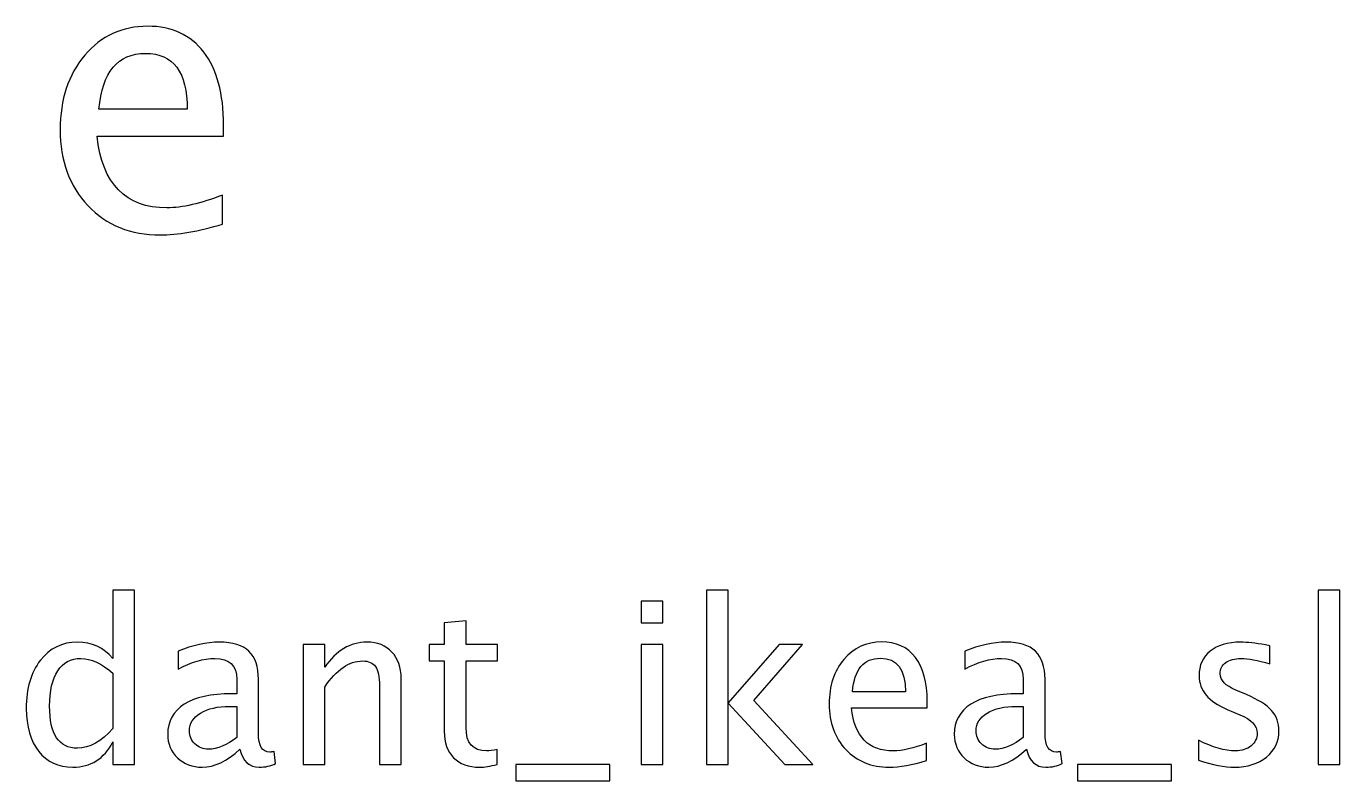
# Model space of a CAD drawing. Header units: centimetres. Extents: x -44 to 28.8, y -28.8 to 43.3.
# Drawn here: x -33.96 to -26.58, y 31.08 to 35.32 of the extents above; entities that cross this region are included whole.
import ezdxf

# ---------------------------------------------------------------- set-up
doc = ezdxf.new("R2010")
doc.units = ezdxf.units.CM
doc.header["$MEASUREMENT"] = 0
doc.layers.add('Layer 1', color=7, linetype='Continuous')

msp = doc.modelspace()

# ---------------------------------------------------------------- linework, layer by layer
at = {"layer": 'Layer 1'}
for points, knots in [([(-32.8567, 34.20642), (-32.99322, 34.1655), (-33.10999, 34.14504), (-33.20736, 34.14504), (-33.20736, 34.14504), (-33.37352, 34.14504), (-33.50863, 34.20007), (-33.6127, 34.30979), (-33.6127, 34.30979), (-33.71677, 34.4195), (-33.76898, 34.56167), (-33.76898, 34.73665), (-33.76898, 34.73665), (-33.76898, 34.90634), (-33.72312, 35.04568), (-33.63104, 35.15469), (-33.63104, 35.15469), (-33.53897, 35.26335), (-33.42114, 35.31768), (-33.27756, 35.31768), (-33.27756, 35.31768), (-33.14174, 35.31768), (-33.03661, 35.26934), (-32.96253, 35.17268), (-32.96253, 35.17268), (-32.88845, 35.07602), (-32.8514, 34.93914), (-32.8514, 34.7617), (-32.8514, 34.7617), (-32.8514, 34.7617), (-32.85246, 34.69961), (-32.85246, 34.69961), (-32.85246, 34.69961), (-32.85246, 34.69961), (-33.56155, 34.69961), (-33.56155, 34.69961), (-33.56155, 34.69961), (-33.53191, 34.4315), (-33.40103, 34.29744), (-33.16926, 34.29744), (-33.16926, 34.29744), (-33.08424, 34.29744), (-32.98017, 34.32143), (-32.8567, 34.36941), (-32.8567, 34.36941), (-32.8567, 34.36941), (-32.8567, 34.20642), (-32.8567, 34.20642)], [0, 0, 0, 0, 0.0769231, 0.0769231, 0.0769231, 0.0769231, 0.1538462, 0.1538462, 0.1538462, 0.1538462, 0.2307692, 0.2307692, 0.2307692, 0.2307692, 0.3076923, 0.3076923, 0.3076923, 0.3076923, 0.3846154, 0.3846154, 0.3846154, 0.3846154, 0.4615385, 0.4615385, 0.4615385, 0.4615385, 0.5384615, 0.5384615, 0.5384615, 0.5384615, 0.6153846, 0.6153846, 0.6153846, 0.6153846, 0.6923077, 0.6923077, 0.6923077, 0.6923077, 0.7692308, 0.7692308, 0.7692308, 0.7692308, 0.8461538, 0.8461538, 0.8461538, 0.8461538, 1, 1, 1, 1]), ([(-33.55096, 34.85201), (-33.55096, 34.85201), (-33.05566, 34.85201), (-33.05566, 34.85201), (-33.05566, 34.85201), (-33.05566, 35.06085), (-33.13363, 35.16527), (-33.2892, 35.16527), (-33.2892, 35.16527), (-33.44583, 35.16527), (-33.53297, 35.06085), (-33.55096, 34.85201)], [0, 0, 0, 0, 0.25, 0.25, 0.25, 0.25, 0.5, 0.5, 0.5, 0.5, 1, 1, 1, 1]), ([(-33.4728, 31.17044), (-33.4728, 31.17044), (-33.4728, 31.29681), (-33.4728, 31.29681), (-33.4728, 31.29681), (-33.52254, 31.2024), (-33.59747, 31.1552), (-33.69759, 31.1552), (-33.69759, 31.1552), (-33.77887, 31.1552), (-33.84279, 31.18462), (-33.88936, 31.24368), (-33.88936, 31.24368), (-33.93593, 31.30273), (-33.95921, 31.38338), (-33.95921, 31.48561), (-33.95921, 31.48561), (-33.95921, 31.59737), (-33.93275, 31.68733), (-33.88005, 31.75549), (-33.88005, 31.75549), (-33.82713, 31.82343), (-33.7577, 31.85751), (-33.67155, 31.85751), (-33.67155, 31.85751), (-33.59176, 31.85751), (-33.52529, 31.82703), (-33.4728, 31.76586), (-33.4728, 31.76586), (-33.4728, 31.76586), (-33.4728, 32.14961), (-33.4728, 32.14961), (-33.4728, 32.14961), (-33.4728, 32.14961), (-33.35088, 32.14961), (-33.35088, 32.14961), (-33.35088, 32.14961), (-33.35088, 32.14961), (-33.35088, 31.17044), (-33.35088, 31.17044), (-33.35088, 31.17044), (-33.35088, 31.17044), (-33.4728, 31.17044), (-33.4728, 31.17044)], [0, 0, 0, 0, 0.0833333, 0.0833333, 0.0833333, 0.0833333, 0.1666667, 0.1666667, 0.1666667, 0.1666667, 0.25, 0.25, 0.25, 0.25, 0.3333333, 0.3333333, 0.3333333, 0.3333333, 0.4166667, 0.4166667, 0.4166667, 0.4166667, 0.5, 0.5, 0.5, 0.5, 0.5833333, 0.5833333, 0.5833333, 0.5833333, 0.6666667, 0.6666667, 0.6666667, 0.6666667, 0.75, 0.75, 0.75, 0.75, 0.8333333, 0.8333333, 0.8333333, 0.8333333, 1, 1, 1, 1]), ([(-30.50714, 31.96673), (-30.50714, 31.96673), (-30.50714, 32.08865), (-30.50714, 32.08865), (-30.50714, 32.08865), (-30.50714, 32.08865), (-30.38522, 32.08865), (-30.38522, 32.08865), (-30.38522, 32.08865), (-30.38522, 32.08865), (-30.38522, 31.96673), (-30.38522, 31.96673), (-30.38522, 31.96673), (-30.38522, 31.96673), (-30.50714, 31.96673), (-30.50714, 31.96673)], [0, 0, 0, 0, 0.2, 0.2, 0.2, 0.2, 0.4, 0.4, 0.4, 0.4, 0.6, 0.6, 0.6, 0.6, 1, 1, 1, 1]), ([(-30.14011, 31.17044), (-30.14011, 31.17044), (-30.14011, 32.14961), (-30.14011, 32.14961), (-30.14011, 32.14961), (-30.14011, 32.14961), (-30.01819, 32.14961), (-30.01819, 32.14961), (-30.01819, 32.14961), (-30.01819, 32.14961), (-30.01819, 31.51694), (-30.01819, 31.51694), (-30.01819, 31.51694), (-30.01819, 31.51694), (-29.73244, 31.84354), (-29.73244, 31.84354), (-29.73244, 31.84354), (-29.73244, 31.84354), (-29.60078, 31.84354), (-29.60078, 31.84354), (-29.60078, 31.84354), (-29.60078, 31.84354), (-29.87383, 31.52943), (-29.87383, 31.52943), (-29.87383, 31.52943), (-29.87383, 31.52943), (-29.54363, 31.17044), (-29.54363, 31.17044), (-29.54363, 31.17044), (-29.54363, 31.17044), (-29.70069, 31.17044), (-29.70069, 31.17044), (-29.70069, 31.17044), (-29.70069, 31.17044), (-30.01819, 31.51567), (-30.01819, 31.51567), (-30.01819, 31.51567), (-30.01819, 31.51567), (-30.01819, 31.17044), (-30.01819, 31.17044), (-30.01819, 31.17044), (-30.01819, 31.17044), (-30.14011, 31.17044), (-30.14011, 31.17044)], [0, 0, 0, 0, 0.0833333, 0.0833333, 0.0833333, 0.0833333, 0.1666667, 0.1666667, 0.1666667, 0.1666667, 0.25, 0.25, 0.25, 0.25, 0.3333333, 0.3333333, 0.3333333, 0.3333333, 0.4166667, 0.4166667, 0.4166667, 0.4166667, 0.5, 0.5, 0.5, 0.5, 0.5833333, 0.5833333, 0.5833333, 0.5833333, 0.6666667, 0.6666667, 0.6666667, 0.6666667, 0.75, 0.75, 0.75, 0.75, 0.8333333, 0.8333333, 0.8333333, 0.8333333, 1, 1, 1, 1]), ([(-26.70645, 31.17044), (-26.70645, 31.17044), (-26.70645, 32.14961), (-26.70645, 32.14961), (-26.70645, 32.14961), (-26.70645, 32.14961), (-26.58453, 32.14961), (-26.58453, 32.14961), (-26.58453, 32.14961), (-26.58453, 32.14961), (-26.58453, 31.17044), (-26.58453, 31.17044), (-26.58453, 31.17044), (-26.58453, 31.17044), (-26.70645, 31.17044), (-26.70645, 31.17044)], [0, 0, 0, 0, 0.2, 0.2, 0.2, 0.2, 0.4, 0.4, 0.4, 0.4, 0.6, 0.6, 0.6, 0.6, 1, 1, 1, 1]), ([(-31.31613, 31.17065), (-31.35381, 31.16028), (-31.38661, 31.1552), (-31.41434, 31.1552), (-31.41434, 31.1552), (-31.47657, 31.1552), (-31.52504, 31.17298), (-31.55976, 31.20854), (-31.55976, 31.20854), (-31.59468, 31.2441), (-31.61204, 31.29342), (-31.61204, 31.35671), (-31.61204, 31.35671), (-31.61204, 31.35671), (-31.61204, 31.7521), (-31.61204, 31.7521), (-31.61204, 31.7521), (-31.61204, 31.7521), (-31.69628, 31.7521), (-31.69628, 31.7521), (-31.69628, 31.7521), (-31.69628, 31.7521), (-31.69628, 31.84354), (-31.69628, 31.84354), (-31.69628, 31.84354), (-31.69628, 31.84354), (-31.61204, 31.84354), (-31.61204, 31.84354), (-31.61204, 31.84354), (-31.61204, 31.84354), (-31.61204, 31.96525), (-31.61204, 31.96525), (-31.61204, 31.96525), (-31.61204, 31.96525), (-31.49012, 31.97689), (-31.49012, 31.97689), (-31.49012, 31.97689), (-31.49012, 31.97689), (-31.49012, 31.84354), (-31.49012, 31.84354), (-31.49012, 31.84354), (-31.49012, 31.84354), (-31.31359, 31.84354), (-31.31359, 31.84354), (-31.31359, 31.84354), (-31.31359, 31.84354), (-31.31359, 31.7521), (-31.31359, 31.7521), (-31.31359, 31.7521), (-31.31359, 31.7521), (-31.49012, 31.7521), (-31.49012, 31.7521), (-31.49012, 31.7521), (-31.49012, 31.7521), (-31.49012, 31.37872), (-31.49012, 31.37872), (-31.49012, 31.37872), (-31.49012, 31.29067), (-31.45181, 31.24664), (-31.3754, 31.24664), (-31.3754, 31.24664), (-31.3591, 31.24664), (-31.33941, 31.24939), (-31.31613, 31.25468), (-31.31613, 31.25468), (-31.31613, 31.25468), (-31.31613, 31.17065), (-31.31613, 31.17065)], [0, 0, 0, 0, 0.0555556, 0.0555556, 0.0555556, 0.0555556, 0.1111111, 0.1111111, 0.1111111, 0.1111111, 0.1666667, 0.1666667, 0.1666667, 0.1666667, 0.2222222, 0.2222222, 0.2222222, 0.2222222, 0.2777778, 0.2777778, 0.2777778, 0.2777778, 0.3333333, 0.3333333, 0.3333333, 0.3333333, 0.3888889, 0.3888889, 0.3888889, 0.3888889, 0.4444444, 0.4444444, 0.4444444, 0.4444444, 0.5, 0.5, 0.5, 0.5, 0.5555556, 0.5555556, 0.5555556, 0.5555556, 0.6111111, 0.6111111, 0.6111111, 0.6111111, 0.6666667, 0.6666667, 0.6666667, 0.6666667, 0.7222222, 0.7222222, 0.7222222, 0.7222222, 0.7777778, 0.7777778, 0.7777778, 0.7777778, 0.8333333, 0.8333333, 0.8333333, 0.8333333, 0.8888889, 0.8888889, 0.8888889, 0.8888889, 1, 1, 1, 1]), ([(-28.90376, 31.19203), (-28.98567, 31.16748), (-29.05574, 31.1552), (-29.11416, 31.1552), (-29.11416, 31.1552), (-29.21385, 31.1552), (-29.29492, 31.18822), (-29.35736, 31.25405), (-29.35736, 31.25405), (-29.4198, 31.31988), (-29.45113, 31.40518), (-29.45113, 31.51017), (-29.45113, 31.51017), (-29.45113, 31.61198), (-29.42361, 31.69559), (-29.36837, 31.76099), (-29.36837, 31.76099), (-29.31312, 31.82618), (-29.24243, 31.85878), (-29.15628, 31.85878), (-29.15628, 31.85878), (-29.07479, 31.85878), (-29.01171, 31.82978), (-28.96726, 31.77179), (-28.96726, 31.77179), (-28.92281, 31.71379), (-28.90058, 31.63166), (-28.90058, 31.52519), (-28.90058, 31.52519), (-28.90058, 31.52519), (-28.90122, 31.48794), (-28.90122, 31.48794), (-28.90122, 31.48794), (-28.90122, 31.48794), (-29.32667, 31.48794), (-29.32667, 31.48794), (-29.32667, 31.48794), (-29.30889, 31.32707), (-29.23036, 31.24664), (-29.0913, 31.24664), (-29.0913, 31.24664), (-29.04028, 31.24664), (-28.97784, 31.26103), (-28.90376, 31.28982), (-28.90376, 31.28982), (-28.90376, 31.28982), (-28.90376, 31.19203), (-28.90376, 31.19203)], [0, 0, 0, 0, 0.0769231, 0.0769231, 0.0769231, 0.0769231, 0.1538462, 0.1538462, 0.1538462, 0.1538462, 0.2307692, 0.2307692, 0.2307692, 0.2307692, 0.3076923, 0.3076923, 0.3076923, 0.3076923, 0.3846154, 0.3846154, 0.3846154, 0.3846154, 0.4615385, 0.4615385, 0.4615385, 0.4615385, 0.5384615, 0.5384615, 0.5384615, 0.5384615, 0.6153846, 0.6153846, 0.6153846, 0.6153846, 0.6923077, 0.6923077, 0.6923077, 0.6923077, 0.7692308, 0.7692308, 0.7692308, 0.7692308, 0.8461538, 0.8461538, 0.8461538, 0.8461538, 1, 1, 1, 1]), ([(-32.7597, 31.25617), (-32.83293, 31.18886), (-32.90342, 31.1552), (-32.97115, 31.1552), (-32.97115, 31.1552), (-33.02682, 31.1552), (-33.07318, 31.17256), (-33.10979, 31.20748), (-33.10979, 31.20748), (-33.14662, 31.24241), (-33.16504, 31.28643), (-33.16504, 31.33956), (-33.16504, 31.33956), (-33.16504, 31.41301), (-33.13414, 31.46953), (-33.07233, 31.5089), (-33.07233, 31.5089), (-33.01052, 31.54827), (-32.92183, 31.56795), (-32.80626, 31.56795), (-32.80626, 31.56795), (-32.80626, 31.56795), (-32.77769, 31.56795), (-32.77769, 31.56795), (-32.77769, 31.56795), (-32.77769, 31.56795), (-32.77769, 31.64902), (-32.77769, 31.64902), (-32.77769, 31.64902), (-32.77769, 31.72712), (-32.81833, 31.76607), (-32.89982, 31.76607), (-32.89982, 31.76607), (-32.9629, 31.76607), (-33.0319, 31.74617), (-33.10662, 31.70638), (-33.10662, 31.70638), (-33.10662, 31.70638), (-33.10662, 31.80671), (-33.10662, 31.80671), (-33.10662, 31.80671), (-33.02449, 31.84058), (-32.94702, 31.85751), (-32.87442, 31.85751), (-32.87442, 31.85751), (-32.7997, 31.85751), (-32.74446, 31.84058), (-32.70911, 31.8065), (-32.70911, 31.8065), (-32.67355, 31.77242), (-32.65577, 31.71993), (-32.65577, 31.64902), (-32.65577, 31.64902), (-32.65577, 31.64902), (-32.65577, 31.34485), (-32.65577, 31.34485), (-32.65577, 31.34485), (-32.65577, 31.27522), (-32.63439, 31.24029), (-32.59142, 31.24029), (-32.59142, 31.24029), (-32.58613, 31.24029), (-32.5783, 31.24114), (-32.56793, 31.24283), (-32.56793, 31.24283), (-32.56793, 31.24283), (-32.55925, 31.1751), (-32.55925, 31.1751), (-32.55925, 31.1751), (-32.58698, 31.16176), (-32.61746, 31.1552), (-32.6509, 31.1552), (-32.6509, 31.1552), (-32.70784, 31.1552), (-32.74403, 31.18886), (-32.7597, 31.25617)], [0, 0, 0, 0, 0.05, 0.05, 0.05, 0.05, 0.1, 0.1, 0.1, 0.1, 0.15, 0.15, 0.15, 0.15, 0.2, 0.2, 0.2, 0.2, 0.25, 0.25, 0.25, 0.25, 0.3, 0.3, 0.3, 0.3, 0.35, 0.35, 0.35, 0.35, 0.4, 0.4, 0.4, 0.4, 0.45, 0.45, 0.45, 0.45, 0.5, 0.5, 0.5, 0.5, 0.55, 0.55, 0.55, 0.55, 0.6, 0.6, 0.6, 0.6, 0.65, 0.65, 0.65, 0.65, 0.7, 0.7, 0.7, 0.7, 0.75, 0.75, 0.75, 0.75, 0.8, 0.8, 0.8, 0.8, 0.85, 0.85, 0.85, 0.85, 0.9, 0.9, 0.9, 0.9, 1, 1, 1, 1]), ([(-32.40537, 31.17044), (-32.40537, 31.17044), (-32.40537, 31.84354), (-32.40537, 31.84354), (-32.40537, 31.84354), (-32.40537, 31.84354), (-32.28345, 31.84354), (-32.28345, 31.84354), (-32.28345, 31.84354), (-32.28345, 31.84354), (-32.28345, 31.71633), (-32.28345, 31.71633), (-32.28345, 31.71633), (-32.21889, 31.81052), (-32.13973, 31.85751), (-32.04617, 31.85751), (-32.04617, 31.85751), (-31.98733, 31.85751), (-31.94055, 31.8391), (-31.90605, 31.80205), (-31.90605, 31.80205), (-31.87155, 31.76522), (-31.85419, 31.71548), (-31.85419, 31.65325), (-31.85419, 31.65325), (-31.85419, 31.65325), (-31.85419, 31.17044), (-31.85419, 31.17044), (-31.85419, 31.17044), (-31.85419, 31.17044), (-31.97611, 31.17044), (-31.97611, 31.17044), (-31.97611, 31.17044), (-31.97611, 31.17044), (-31.97611, 31.61346), (-31.97611, 31.61346), (-31.97611, 31.61346), (-31.97611, 31.66341), (-31.98352, 31.69897), (-31.99812, 31.72014), (-31.99812, 31.72014), (-32.01294, 31.74152), (-32.03728, 31.7521), (-32.07136, 31.7521), (-32.07136, 31.7521), (-32.14629, 31.7521), (-32.21699, 31.70321), (-32.28345, 31.60542), (-32.28345, 31.60542), (-32.28345, 31.60542), (-32.28345, 31.17044), (-32.28345, 31.17044), (-32.28345, 31.17044), (-32.28345, 31.17044), (-32.40537, 31.17044), (-32.40537, 31.17044)], [0, 0, 0, 0, 0.0666667, 0.0666667, 0.0666667, 0.0666667, 0.1333333, 0.1333333, 0.1333333, 0.1333333, 0.2, 0.2, 0.2, 0.2, 0.2666667, 0.2666667, 0.2666667, 0.2666667, 0.3333333, 0.3333333, 0.3333333, 0.3333333, 0.4, 0.4, 0.4, 0.4, 0.4666667, 0.4666667, 0.4666667, 0.4666667, 0.5333333, 0.5333333, 0.5333333, 0.5333333, 0.6, 0.6, 0.6, 0.6, 0.6666667, 0.6666667, 0.6666667, 0.6666667, 0.7333333, 0.7333333, 0.7333333, 0.7333333, 0.8, 0.8, 0.8, 0.8, 0.8666667, 0.8666667, 0.8666667, 0.8666667, 1, 1, 1, 1]), ([(-30.50714, 31.17044), (-30.50714, 31.17044), (-30.50714, 31.84354), (-30.50714, 31.84354), (-30.50714, 31.84354), (-30.50714, 31.84354), (-30.38522, 31.84354), (-30.38522, 31.84354), (-30.38522, 31.84354), (-30.38522, 31.84354), (-30.38522, 31.17044), (-30.38522, 31.17044), (-30.38522, 31.17044), (-30.38522, 31.17044), (-30.50714, 31.17044), (-30.50714, 31.17044)], [0, 0, 0, 0, 0.2, 0.2, 0.2, 0.2, 0.4, 0.4, 0.4, 0.4, 0.6, 0.6, 0.6, 0.6, 1, 1, 1, 1]), ([(-28.34327, 31.25617), (-28.4165, 31.18886), (-28.48699, 31.1552), (-28.55472, 31.1552), (-28.55472, 31.1552), (-28.61039, 31.1552), (-28.65675, 31.17256), (-28.69336, 31.20748), (-28.69336, 31.20748), (-28.73019, 31.24241), (-28.74861, 31.28643), (-28.74861, 31.33956), (-28.74861, 31.33956), (-28.74861, 31.41301), (-28.71771, 31.46953), (-28.6559, 31.5089), (-28.6559, 31.5089), (-28.59409, 31.54827), (-28.5054, 31.56795), (-28.38983, 31.56795), (-28.38983, 31.56795), (-28.38983, 31.56795), (-28.36126, 31.56795), (-28.36126, 31.56795), (-28.36126, 31.56795), (-28.36126, 31.56795), (-28.36126, 31.64902), (-28.36126, 31.64902), (-28.36126, 31.64902), (-28.36126, 31.72712), (-28.4019, 31.76607), (-28.48339, 31.76607), (-28.48339, 31.76607), (-28.54647, 31.76607), (-28.61547, 31.74617), (-28.69019, 31.70638), (-28.69019, 31.70638), (-28.69019, 31.70638), (-28.69019, 31.80671), (-28.69019, 31.80671), (-28.69019, 31.80671), (-28.60806, 31.84058), (-28.53059, 31.85751), (-28.45799, 31.85751), (-28.45799, 31.85751), (-28.38327, 31.85751), (-28.32803, 31.84058), (-28.29268, 31.8065), (-28.29268, 31.8065), (-28.25712, 31.77242), (-28.23934, 31.71993), (-28.23934, 31.64902), (-28.23934, 31.64902), (-28.23934, 31.64902), (-28.23934, 31.34485), (-28.23934, 31.34485), (-28.23934, 31.34485), (-28.23934, 31.27522), (-28.21796, 31.24029), (-28.17499, 31.24029), (-28.17499, 31.24029), (-28.1697, 31.24029), (-28.16187, 31.24114), (-28.1515, 31.24283), (-28.1515, 31.24283), (-28.1515, 31.24283), (-28.14282, 31.1751), (-28.14282, 31.1751), (-28.14282, 31.1751), (-28.17055, 31.16176), (-28.20103, 31.1552), (-28.23447, 31.1552), (-28.23447, 31.1552), (-28.29141, 31.1552), (-28.3276, 31.18886), (-28.34327, 31.25617)], [0, 0, 0, 0, 0.05, 0.05, 0.05, 0.05, 0.1, 0.1, 0.1, 0.1, 0.15, 0.15, 0.15, 0.15, 0.2, 0.2, 0.2, 0.2, 0.25, 0.25, 0.25, 0.25, 0.3, 0.3, 0.3, 0.3, 0.35, 0.35, 0.35, 0.35, 0.4, 0.4, 0.4, 0.4, 0.45, 0.45, 0.45, 0.45, 0.5, 0.5, 0.5, 0.5, 0.55, 0.55, 0.55, 0.55, 0.6, 0.6, 0.6, 0.6, 0.65, 0.65, 0.65, 0.65, 0.7, 0.7, 0.7, 0.7, 0.75, 0.75, 0.75, 0.75, 0.8, 0.8, 0.8, 0.8, 0.85, 0.85, 0.85, 0.85, 0.9, 0.9, 0.9, 0.9, 1, 1, 1, 1]), ([(-27.37807, 31.19457), (-27.37807, 31.19457), (-27.37807, 31.30633), (-27.37807, 31.30633), (-27.37807, 31.30633), (-27.29827, 31.26654), (-27.22906, 31.24664), (-27.17, 31.24664), (-27.17, 31.24664), (-27.13486, 31.24664), (-27.10565, 31.25617), (-27.08258, 31.27522), (-27.08258, 31.27522), (-27.05951, 31.29405), (-27.04787, 31.31776), (-27.04787, 31.34634), (-27.04787, 31.34634), (-27.04787, 31.38803), (-27.08025, 31.42254), (-27.14502, 31.44984), (-27.14502, 31.44984), (-27.14502, 31.44984), (-27.21636, 31.48011), (-27.21636, 31.48011), (-27.21636, 31.48011), (-27.32155, 31.52371), (-27.37426, 31.58679), (-27.37426, 31.6687), (-27.37426, 31.6687), (-27.37426, 31.72734), (-27.35352, 31.77348), (-27.31203, 31.80713), (-27.31203, 31.80713), (-27.27054, 31.84079), (-27.2136, 31.85751), (-27.14143, 31.85751), (-27.14143, 31.85751), (-27.10396, 31.85751), (-27.05739, 31.85243), (-27.00215, 31.84206), (-27.00215, 31.84206), (-27.00215, 31.84206), (-26.97675, 31.83719), (-26.97675, 31.83719), (-26.97675, 31.83719), (-26.97675, 31.83719), (-26.97675, 31.73559), (-26.97675, 31.73559), (-26.97675, 31.73559), (-27.04469, 31.75591), (-27.09888, 31.76607), (-27.13931, 31.76607), (-27.13931, 31.76607), (-27.17487, 31.76607), (-27.20302, 31.75824), (-27.2244, 31.74279), (-27.2244, 31.74279), (-27.24557, 31.72734), (-27.25615, 31.70659), (-27.25615, 31.68056), (-27.25615, 31.68056), (-27.25615, 31.64394), (-27.22652, 31.61282), (-27.16704, 31.58764), (-27.16704, 31.58764), (-27.16704, 31.58764), (-27.10841, 31.56287), (-27.10841, 31.56287), (-27.10841, 31.56287), (-27.04194, 31.53493), (-26.99495, 31.5053), (-26.96744, 31.47418), (-26.96744, 31.47418), (-26.93971, 31.44307), (-26.92595, 31.40412), (-26.92595, 31.35755), (-26.92595, 31.35755), (-26.92595, 31.2985), (-26.94923, 31.25003), (-26.99601, 31.21214), (-26.99601, 31.21214), (-27.04258, 31.17425), (-27.10227, 31.1552), (-27.17487, 31.1552), (-27.17487, 31.1552), (-27.23075, 31.1552), (-27.29827, 31.16832), (-27.37807, 31.19457)], [0, 0, 0, 0, 0.0434783, 0.0434783, 0.0434783, 0.0434783, 0.0869565, 0.0869565, 0.0869565, 0.0869565, 0.1304348, 0.1304348, 0.1304348, 0.1304348, 0.173913, 0.173913, 0.173913, 0.173913, 0.2173913, 0.2173913, 0.2173913, 0.2173913, 0.2608696, 0.2608696, 0.2608696, 0.2608696, 0.3043478, 0.3043478, 0.3043478, 0.3043478, 0.3478261, 0.3478261, 0.3478261, 0.3478261, 0.3913043, 0.3913043, 0.3913043, 0.3913043, 0.4347826, 0.4347826, 0.4347826, 0.4347826, 0.4782609, 0.4782609, 0.4782609, 0.4782609, 0.5217391, 0.5217391, 0.5217391, 0.5217391, 0.5652174, 0.5652174, 0.5652174, 0.5652174, 0.6086957, 0.6086957, 0.6086957, 0.6086957, 0.6521739, 0.6521739, 0.6521739, 0.6521739, 0.6956522, 0.6956522, 0.6956522, 0.6956522, 0.7391304, 0.7391304, 0.7391304, 0.7391304, 0.7826087, 0.7826087, 0.7826087, 0.7826087, 0.826087, 0.826087, 0.826087, 0.826087, 0.8695652, 0.8695652, 0.8695652, 0.8695652, 0.9130435, 0.9130435, 0.9130435, 0.9130435, 1, 1, 1, 1]), ([(-33.4728, 31.68246), (-33.53609, 31.73813), (-33.59599, 31.76607), (-33.65272, 31.76607), (-33.65272, 31.76607), (-33.7086, 31.76607), (-33.75178, 31.74279), (-33.78247, 31.69601), (-33.78247, 31.69601), (-33.81316, 31.64944), (-33.8284, 31.5834), (-33.8284, 31.49789), (-33.8284, 31.49789), (-33.8284, 31.34062), (-33.77633, 31.26188), (-33.67198, 31.26188), (-33.67198, 31.26188), (-33.60424, 31.26188), (-33.53778, 31.29892), (-33.4728, 31.37279), (-33.4728, 31.37279), (-33.4728, 31.37279), (-33.4728, 31.68246), (-33.4728, 31.68246)], [0, 0, 0, 0, 0.1428571, 0.1428571, 0.1428571, 0.1428571, 0.2857143, 0.2857143, 0.2857143, 0.2857143, 0.4285714, 0.4285714, 0.4285714, 0.4285714, 0.5714286, 0.5714286, 0.5714286, 0.5714286, 0.7142857, 0.7142857, 0.7142857, 0.7142857, 1, 1, 1, 1]), ([(-29.32032, 31.57938), (-29.32032, 31.57938), (-29.02314, 31.57938), (-29.02314, 31.57938), (-29.02314, 31.57938), (-29.02314, 31.70469), (-29.06992, 31.76734), (-29.16326, 31.76734), (-29.16326, 31.76734), (-29.25724, 31.76734), (-29.30952, 31.70469), (-29.32032, 31.57938)], [0, 0, 0, 0, 0.25, 0.25, 0.25, 0.25, 0.5, 0.5, 0.5, 0.5, 1, 1, 1, 1]), ([(-32.77769, 31.32263), (-32.77769, 31.32263), (-32.77769, 31.49556), (-32.77769, 31.49556), (-32.77769, 31.49556), (-32.77769, 31.49556), (-32.81685, 31.49683), (-32.81685, 31.49683), (-32.81685, 31.49683), (-32.88458, 31.49683), (-32.93919, 31.48434), (-32.98089, 31.45937), (-32.98089, 31.45937), (-33.02238, 31.43418), (-33.04312, 31.40095), (-33.04312, 31.35946), (-33.04312, 31.35946), (-33.04312, 31.33046), (-33.03275, 31.30591), (-33.01222, 31.2858), (-33.01222, 31.2858), (-32.99147, 31.26569), (-32.96628, 31.25553), (-32.93644, 31.25553), (-32.93644, 31.25553), (-32.88564, 31.25553), (-32.83272, 31.27797), (-32.77769, 31.32263)], [0, 0, 0, 0, 0.125, 0.125, 0.125, 0.125, 0.25, 0.25, 0.25, 0.25, 0.375, 0.375, 0.375, 0.375, 0.5, 0.5, 0.5, 0.5, 0.625, 0.625, 0.625, 0.625, 0.75, 0.75, 0.75, 0.75, 1, 1, 1, 1]), ([(-28.36126, 31.32263), (-28.36126, 31.32263), (-28.36126, 31.49556), (-28.36126, 31.49556), (-28.36126, 31.49556), (-28.36126, 31.49556), (-28.40042, 31.49683), (-28.40042, 31.49683), (-28.40042, 31.49683), (-28.46815, 31.49683), (-28.52276, 31.48434), (-28.56446, 31.45937), (-28.56446, 31.45937), (-28.60595, 31.43418), (-28.62669, 31.40095), (-28.62669, 31.35946), (-28.62669, 31.35946), (-28.62669, 31.33046), (-28.61632, 31.30591), (-28.59579, 31.2858), (-28.59579, 31.2858), (-28.57504, 31.26569), (-28.54985, 31.25553), (-28.52001, 31.25553), (-28.52001, 31.25553), (-28.46921, 31.25553), (-28.41629, 31.27797), (-28.36126, 31.32263)], [0, 0, 0, 0, 0.125, 0.125, 0.125, 0.125, 0.25, 0.25, 0.25, 0.25, 0.375, 0.375, 0.375, 0.375, 0.5, 0.5, 0.5, 0.5, 0.625, 0.625, 0.625, 0.625, 0.75, 0.75, 0.75, 0.75, 1, 1, 1, 1]), ([(-31.21072, 31.079), (-31.21072, 31.079), (-31.21072, 31.17044), (-31.21072, 31.17044), (-31.21072, 31.17044), (-31.21072, 31.17044), (-30.6824, 31.17044), (-30.6824, 31.17044), (-30.6824, 31.17044), (-30.6824, 31.17044), (-30.6824, 31.079), (-30.6824, 31.079), (-30.6824, 31.079), (-30.6824, 31.079), (-31.21072, 31.079), (-31.21072, 31.079)], [0, 0, 0, 0, 0.2, 0.2, 0.2, 0.2, 0.4, 0.4, 0.4, 0.4, 0.6, 0.6, 0.6, 0.6, 1, 1, 1, 1]), ([(-28.05752, 31.079), (-28.05752, 31.079), (-28.05752, 31.17044), (-28.05752, 31.17044), (-28.05752, 31.17044), (-28.05752, 31.17044), (-27.5292, 31.17044), (-27.5292, 31.17044), (-27.5292, 31.17044), (-27.5292, 31.17044), (-27.5292, 31.079), (-27.5292, 31.079), (-27.5292, 31.079), (-27.5292, 31.079), (-28.05752, 31.079), (-28.05752, 31.079)], [0, 0, 0, 0, 0.2, 0.2, 0.2, 0.2, 0.4, 0.4, 0.4, 0.4, 0.6, 0.6, 0.6, 0.6, 1, 1, 1, 1])]:
    msp.add_open_spline(points, degree=3, knots=knots, dxfattribs=at)

doc.saveas('drawing.dxf')
